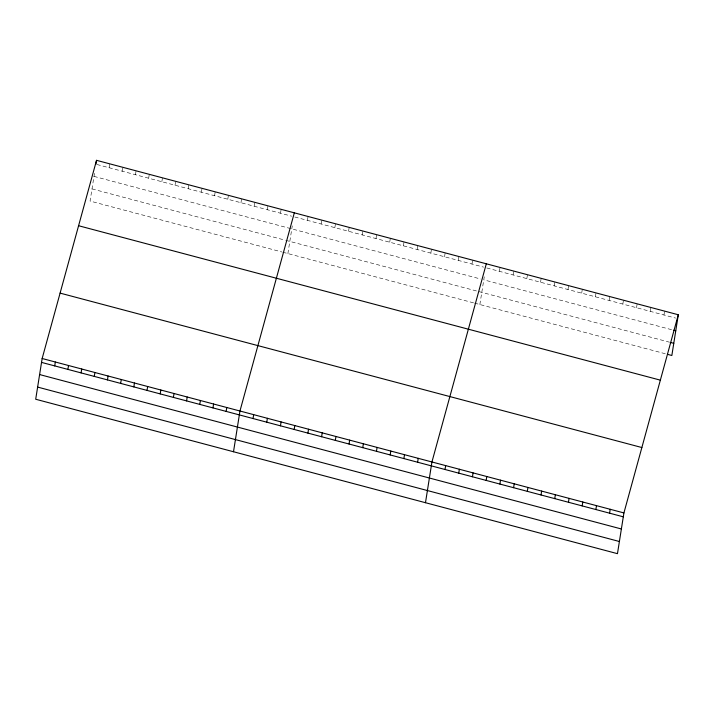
<?xml version="1.0" encoding="UTF-8"?>
<svg xmlns="http://www.w3.org/2000/svg" width="714" height="714" viewBox="0 0 714 714"><rect width="100%" height="100%" fill="white"/><g stroke="black" fill="none" stroke-linecap="round" stroke-linejoin="round"><path stroke-width="0.54" stroke-dasharray="3.57 2.68" d="M94.471 173.341L90.08 201.071L281.798 251.953M109.099 167.719L109.715 163.836M122.29 171.226L122.906 167.335M135.473 174.725L136.088 170.833M148.664 178.223L149.28 174.332M161.846 181.722L162.462 177.831M175.037 185.221L175.653 181.338M188.219 188.719L188.835 184.837M201.41 192.227L202.026 188.335M214.593 195.725L215.209 191.834M227.784 199.224L228.4 195.333M240.966 202.722L241.582 198.831M254.157 206.221L254.773 202.339M267.339 209.72L267.955 205.837M280.531 213.227L281.146 209.336M287.885 253.568L292.276 225.847M307.431 220.367L308.046 216.476M321.139 224.009L321.755 220.117M334.857 227.641L335.473 223.759M348.566 231.282L349.182 227.4M362.284 234.924L362.899 231.033M375.992 238.565L376.608 234.674M389.71 242.207L390.326 238.315M403.419 245.848L404.035 241.957M417.137 249.481L417.752 245.598M430.845 253.122L431.461 249.24M444.563 256.763L445.179 252.872M458.272 260.405L458.888 256.513M471.99 264.046L472.606 260.155M479.862 304.53L483.61 280.888M484.253 276.8L483.771 279.843L672.597 329.957M499.416 271.32L500.032 267.438M513.125 274.961L513.741 271.079M526.843 278.603L527.459 274.712M540.552 282.244L541.167 278.353M554.269 285.886L554.885 281.994M567.978 289.527L568.594 285.636M581.696 293.159L582.312 289.277M595.405 296.801L596.02 292.918M609.122 300.442L609.738 296.551M622.831 304.084L623.447 300.192M636.549 307.725L637.165 303.834M650.258 311.366L650.873 307.475M663.975 314.999L664.591 311.117M96.925 164.488L291.687 216.19M294.775 217.002L483.592 267.125M486.752 267.964L675.578 318.078M93.989 176.385L480.611 279.004M92.008 188.907L284.734 240.065M285.752 240.332L669.553 342.211M282.806 252.221L473.534 302.852M474.587 303.129L665.519 353.805"/><path stroke-width="1.07" d="M42.153 358.508L35.7 399.242L617.467 553.671L623.92 512.929L678.3 314.758L96.533 160.329L42.153 358.508L623.92 512.929M54.719 365.898L55.335 362.016M95.917 164.22L96.533 160.329M67.91 369.397L68.526 365.514M81.093 372.904L81.708 369.013M94.284 376.403L94.9 372.512M107.466 379.902L108.082 376.01M120.657 383.4L121.273 379.509M133.839 386.899L134.455 383.016M147.03 390.406L147.646 386.515M160.213 393.905L160.828 390.014M173.404 397.403L174.02 393.512M186.586 400.902L187.202 397.011M199.777 404.401L200.393 400.518M212.968 407.899L213.584 404.017M226.151 411.407L226.766 407.515M233.505 451.748L239.958 411.014L294.329 212.834M253.051 418.547L253.666 414.656M266.759 422.179L267.384 418.297M280.477 425.821L281.093 421.938M294.186 429.462L294.802 425.571M307.904 433.103L308.519 429.212M321.612 436.745L322.228 432.854M335.33 440.386L335.946 436.495M349.039 444.019L349.655 440.136M362.757 447.66L363.372 443.778M376.465 451.302L377.081 447.41M390.183 454.943L390.799 451.052M403.892 458.584L404.508 454.693M417.61 462.226L418.226 458.334M425.482 502.71L431.934 461.976L486.314 263.796M445.036 469.5L445.652 465.617M458.745 473.141L459.361 469.25M472.463 476.782L473.079 472.891M486.172 480.424L486.787 476.533M499.889 484.065L500.505 480.174M513.598 487.698L514.214 483.815M527.316 491.339L527.932 487.457M541.025 494.981L541.64 491.089M554.742 498.622L555.358 494.731M568.451 502.263L569.067 498.372M582.169 505.905L582.785 502.013M595.878 509.537L596.493 505.655M609.595 513.179L610.211 509.296M678.3 314.758L671.847 355.492L667.626 354.367M673.65 330.243L675.756 330.805M670.607 342.488L673.775 343.327M78.585 225.731L660.352 380.151M60.101 293.115L641.868 447.535M41.537 362.4L623.304 516.82M39.609 374.555L621.376 528.976M37.628 387.086L619.395 541.507"/></g></svg>
